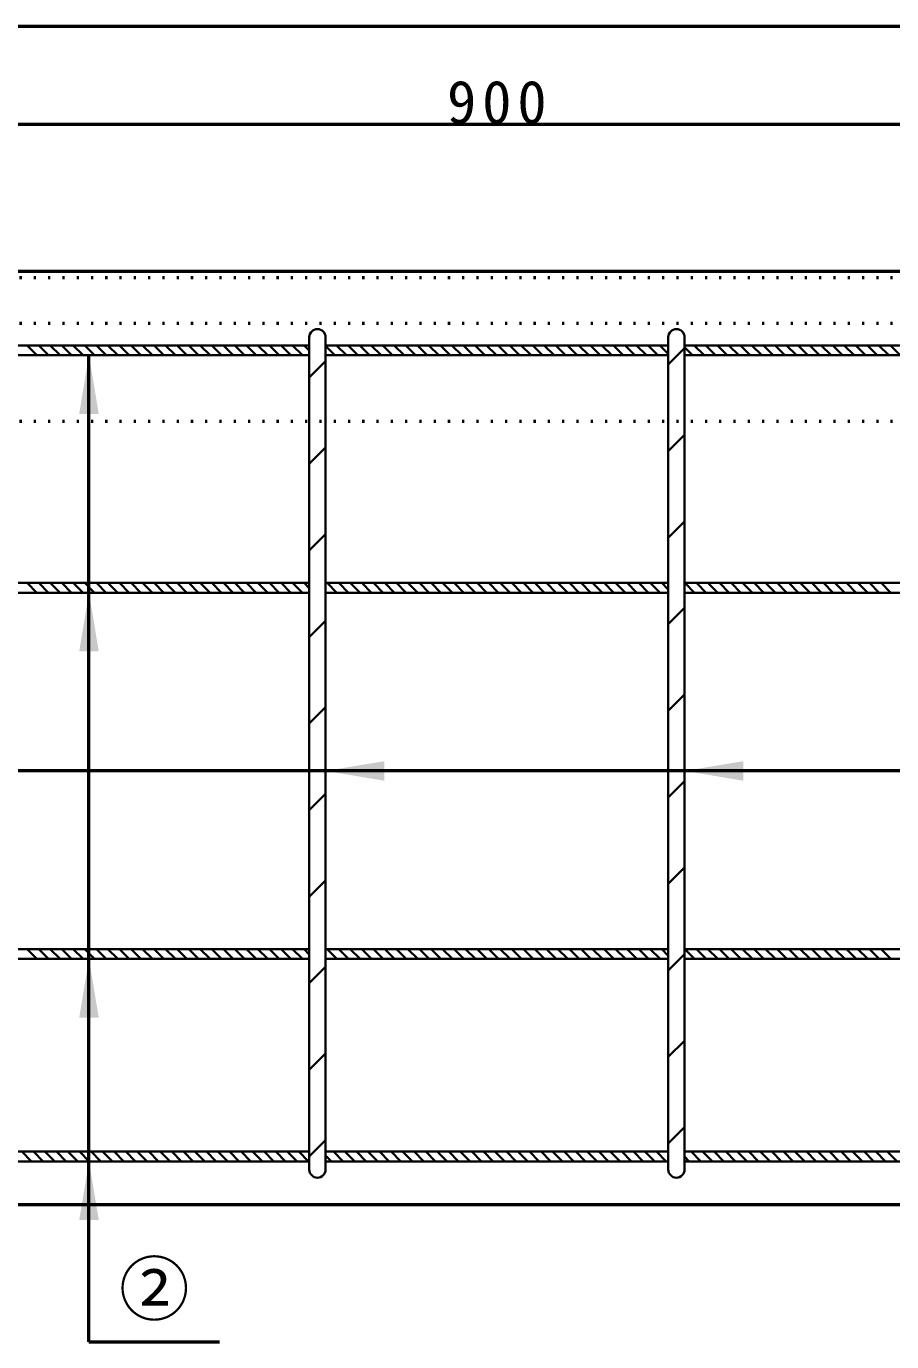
# Model space of a CAD drawing. Units: millimetres, scale not verified. Extents: x -2102 to 2102, y -1485 to 1485.
# Drawn here: x 1043 to 1574, y -560 to 246 of the extents above; entities that cross this region are included whole.
import ezdxf
from ezdxf.enums import TextEntityAlignment as Align

# ---------------------------------------------------------------- set-up
doc = ezdxf.new("R2010")
doc.units = ezdxf.units.MM
doc.header["$LTSCALE"] = 5
doc.linetypes.add('DOTTED', pattern=[1.75, 0.25, -1.5])
doc.layers.add('0-0_V-nasSTD', color=7, linetype='Continuous', lineweight=35)
doc.layers.add('0-1_0', color=7, linetype='Continuous', lineweight=50)
doc.styles.add('ＭＳ ゴシック', font='')
doc.styles.get('ＭＳ ゴシック').set_extended_font_data('MS Gothic')

msp = doc.modelspace()

# ---------------------------------------------------------------- linework, layer by layer
at = {"layer": '0-0_V-nasSTD'}
for p, q in [((946.85, 50.88), (1216.85, 50.88)), ((1043.966, 50.88), (1049.966, 44.88)), ((1051.037, 50.88), (1057.037, 44.88)), ((1058.108, 50.88), (1064.108, 44.88)), ((1065.179, 50.88), (1071.179, 44.88)), ((1072.25, 50.88), (1078.25, 44.88)), ((1079.321, 50.88), (1085.321, 44.88)), ((1086.392, 50.88), (1092.392, 44.88)), ((1093.463, 50.88), (1099.463, 44.88)), ((1100.534, 50.88), (1106.534, 44.88)), ((1107.605, 50.88), (1113.605, 44.88)), ((1114.677, 50.88), (1120.677, 44.88)), ((1121.748, 50.88), (1127.748, 44.88)), ((1128.819, 50.88), (1134.819, 44.88)), ((1135.89, 50.88), (1141.89, 44.88)), ((1142.961, 50.88), (1148.961, 44.88)), ((1150.032, 50.88), (1156.032, 44.88)), ((1157.103, 50.88), (1163.103, 44.88)), ((1164.174, 50.88), (1170.174, 44.88)), ((1171.245, 50.88), (1177.245, 44.88)), ((1178.316, 50.88), (1184.316, 44.88)), ((1185.387, 50.88), (1191.387, 44.88)), ((1192.458, 50.88), (1198.458, 44.88)), ((1199.529, 50.88), (1205.529, 44.88)), ((1206.6, 50.88), (1212.6, 44.88)), ((1213.671, 50.88), (1216.85, 47.702)), ((1216.85, -454.12), (1216.85, 55.88)), ((1226.85, 55.88), (1226.85, -454.12)), ((1226.85, 50.88), (1436.85, 50.88)), ((1226.85, 50.544), (1232.514, 44.88)), ((1233.585, 50.88), (1239.585, 44.88)), ((1240.656, 50.88), (1246.656, 44.88)), ((1247.727, 50.88), (1253.727, 44.88)), ((1254.798, 50.88), (1260.798, 44.88)), ((1261.87, 50.88), (1267.87, 44.88)), ((1268.941, 50.88), (1274.941, 44.88)), ((1276.012, 50.88), (1282.012, 44.88)), ((1283.083, 50.88), (1289.083, 44.88)), ((1290.154, 50.88), (1296.154, 44.88)), ((1297.225, 50.88), (1303.225, 44.88)), ((1304.296, 50.88), (1310.296, 44.88)), ((1311.367, 50.88), (1317.367, 44.88)), ((1318.438, 50.88), (1324.438, 44.88)), ((1325.509, 50.88), (1331.509, 44.88)), ((1332.58, 50.88), (1338.58, 44.88)), ((1339.651, 50.88), (1345.651, 44.88)), ((1346.722, 50.88), (1352.722, 44.88)), ((1353.793, 50.88), (1359.793, 44.88)), ((1360.864, 50.88), (1366.864, 44.88)), ((1367.936, 50.88), (1373.936, 44.88)), ((1375.007, 50.88), (1381.007, 44.88)), ((1382.078, 50.88), (1388.078, 44.88)), ((1389.149, 50.88), (1395.149, 44.88)), ((1396.22, 50.88), (1402.22, 44.88)), ((1403.291, 50.88), (1409.291, 44.88)), ((1410.362, 50.88), (1416.362, 44.88)), ((1417.433, 50.88), (1423.433, 44.88)), ((1424.504, 50.88), (1430.504, 44.88)), ((1431.575, 50.88), (1436.85, 45.605)), ((1436.85, -454.12), (1436.85, 55.88)), ((1436.85, 39.096), (1446.85, 49.096)), ((1446.85, 55.88), (1446.85, -454.12)), ((1446.85, 50.88), (1651.85, 50.88)), ((1446.85, 49.747), (1451.717, 44.88)), ((1452.788, 50.88), (1458.788, 44.88)), ((1459.859, 50.88), (1465.859, 44.88)), ((1466.931, 50.88), (1472.931, 44.88)), ((1474.002, 50.88), (1480.002, 44.88)), ((1481.073, 50.88), (1487.073, 44.88)), ((1488.144, 50.88), (1494.144, 44.88)), ((1495.215, 50.88), (1501.215, 44.88)), ((1502.286, 50.88), (1508.286, 44.88)), ((1509.357, 50.88), (1515.357, 44.88)), ((1516.428, 50.88), (1522.428, 44.88)), ((1523.499, 50.88), (1529.499, 44.88)), ((1530.57, 50.88), (1536.57, 44.88)), ((1537.641, 50.88), (1543.641, 44.88)), ((1544.712, 50.88), (1550.712, 44.88)), ((1551.783, 50.88), (1557.783, 44.88)), ((1558.854, 50.88), (1564.854, 44.88)), ((1565.925, 50.88), (1571.925, 44.88)), ((1572.997, 50.88), (1578.997, 44.88)), ((946.85, 44.88), (1216.85, 44.88)), ((1216.85, 31.228), (1226.85, 41.228)), ((1436.85, 44.88), (1226.85, 44.88)), ((1446.85, 44.88), (1651.85, 44.88)), ((1436.85, -13.937), (1446.85, -3.937)), ((1216.85, -21.805), (1226.85, -11.805)), ((1436.85, -66.97), (1446.85, -56.97)), ((1216.85, -74.838), (1226.85, -64.838)), ((946.85, -94.674), (1216.85, -94.674)), ((1043.966, -94.674), (1049.966, -100.674)), ((1051.037, -94.674), (1057.037, -100.674)), ((1058.108, -94.674), (1064.108, -100.674)), ((1065.179, -94.674), (1071.179, -100.674)), ((1072.25, -94.674), (1078.25, -100.674)), ((1079.321, -94.674), (1085.321, -100.674)), ((1086.392, -94.674), (1092.392, -100.674)), ((1093.463, -94.674), (1099.463, -100.674)), ((1100.534, -94.674), (1106.534, -100.674)), ((1107.605, -94.674), (1113.605, -100.674)), ((1114.677, -94.674), (1120.677, -100.674)), ((1121.748, -94.674), (1127.748, -100.674)), ((1128.819, -94.674), (1134.819, -100.674)), ((1135.89, -94.674), (1141.89, -100.674)), ((1142.961, -94.674), (1148.961, -100.674)), ((1150.032, -94.674), (1156.032, -100.674)), ((1157.103, -94.674), (1163.103, -100.674)), ((1164.174, -94.674), (1170.174, -100.674)), ((1171.245, -94.674), (1177.245, -100.674)), ((1178.316, -94.674), (1184.316, -100.674)), ((1185.387, -94.674), (1191.387, -100.674)), ((1192.458, -94.674), (1198.458, -100.674)), ((1199.529, -94.674), (1205.529, -100.674)), ((1206.6, -94.674), (1212.6, -100.674)), ((1213.671, -94.674), (1216.85, -97.853)), ((1226.85, -94.674), (1436.85, -94.674)), ((1227.814, -94.674), (1233.814, -100.674)), ((1234.885, -94.674), (1240.885, -100.674)), ((1241.956, -94.674), (1247.956, -100.674)), ((1249.027, -94.674), (1255.027, -100.674)), ((1256.098, -94.674), (1262.098, -100.674)), ((1263.169, -94.674), (1269.169, -100.674)), ((1270.24, -94.674), (1276.24, -100.674)), ((1277.311, -94.674), (1283.311, -100.674)), ((1284.382, -94.674), (1290.382, -100.674)), ((1291.453, -94.674), (1297.453, -100.674)), ((1298.524, -94.674), (1304.524, -100.674)), ((1305.595, -94.674), (1311.595, -100.674)), ((1312.666, -94.674), (1318.666, -100.674)), ((1319.738, -94.674), (1325.738, -100.674)), ((1326.809, -94.674), (1332.809, -100.674)), ((1333.88, -94.674), (1339.88, -100.674)), ((1340.951, -94.674), (1346.951, -100.674)), ((1348.022, -94.674), (1354.022, -100.674)), ((1355.093, -94.674), (1361.093, -100.674)), ((1362.164, -94.674), (1368.164, -100.674)), ((1369.235, -94.674), (1375.235, -100.674)), ((1376.306, -94.674), (1382.306, -100.674)), ((1383.377, -94.674), (1389.377, -100.674)), ((1390.448, -94.674), (1396.448, -100.674)), ((1397.519, -94.674), (1403.519, -100.674)), ((1404.59, -94.674), (1410.59, -100.674)), ((1411.661, -94.674), (1417.661, -100.674)), ((1418.732, -94.674), (1424.732, -100.674)), ((1425.804, -94.674), (1431.804, -100.674)), ((1432.875, -94.674), (1436.85, -98.65)), ((1446.85, -94.674), (1651.85, -94.674)), ((1447.017, -94.674), (1453.017, -100.674)), ((1454.088, -94.674), (1460.088, -100.674)), ((1461.159, -94.674), (1467.159, -100.674)), ((1468.23, -94.674), (1474.23, -100.674)), ((1475.301, -94.674), (1481.301, -100.674)), ((1482.372, -94.674), (1488.372, -100.674)), ((1489.443, -94.674), (1495.443, -100.674)), ((1496.514, -94.674), (1502.514, -100.674)), ((1503.585, -94.674), (1509.585, -100.674)), ((1510.656, -94.674), (1516.656, -100.674)), ((1517.727, -94.674), (1523.727, -100.674)), ((1524.798, -94.674), (1530.798, -100.674)), ((1531.87, -94.674), (1537.87, -100.674)), ((1538.941, -94.674), (1544.941, -100.674)), ((1546.012, -94.674), (1552.012, -100.674)), ((1553.083, -94.674), (1559.083, -100.674)), ((1560.154, -94.674), (1566.154, -100.674)), ((1567.225, -94.674), (1573.225, -100.674)), ((946.85, -100.674), (1216.85, -100.674)), ((1436.85, -100.674), (1226.85, -100.674)), ((1446.85, -100.674), (1651.85, -100.674)), ((1436.85, -120.003), (1446.85, -110.003)), ((1216.85, -127.871), (1226.85, -117.871)), ((1436.85, -173.036), (1446.85, -163.036)), ((1216.85, -180.904), (1226.85, -170.904)), ((1436.85, -226.069), (1446.85, -216.069)), ((1216.85, -233.937), (1226.85, -223.937)), ((1436.85, -279.102), (1446.85, -269.102)), ((1216.85, -286.97), (1226.85, -276.97)), ((946.85, -319.12), (1216.85, -319.12)), ((1043.966, -319.12), (1049.966, -325.12)), ((1051.037, -319.12), (1057.037, -325.12)), ((1058.108, -319.12), (1064.108, -325.12)), ((1065.179, -319.12), (1071.179, -325.12)), ((1072.25, -319.12), (1078.25, -325.12)), ((1079.321, -319.12), (1085.321, -325.12)), ((1086.392, -319.12), (1092.392, -325.12)), ((1093.463, -319.12), (1099.463, -325.12)), ((1100.534, -319.12), (1106.534, -325.12)), ((1107.605, -319.12), (1113.605, -325.12)), ((1114.677, -319.12), (1120.677, -325.12)), ((1121.748, -319.12), (1127.748, -325.12)), ((1128.819, -319.12), (1134.819, -325.12)), ((1135.89, -319.12), (1141.89, -325.12)), ((1142.961, -319.12), (1148.961, -325.12)), ((1150.032, -319.12), (1156.032, -325.12)), ((1157.103, -319.12), (1163.103, -325.12)), ((1164.174, -319.12), (1170.174, -325.12)), ((1171.245, -319.12), (1177.245, -325.12)), ((1178.316, -319.12), (1184.316, -325.12)), ((1185.387, -319.12), (1191.387, -325.12)), ((1192.458, -319.12), (1198.458, -325.12)), ((1199.529, -319.12), (1205.529, -325.12)), ((1206.6, -319.12), (1212.6, -325.12)), ((1213.671, -319.12), (1216.85, -322.298)), ((1226.85, -319.12), (1436.85, -319.12)), ((1227.814, -319.12), (1233.814, -325.12)), ((1234.885, -319.12), (1240.885, -325.12)), ((1241.956, -319.12), (1247.956, -325.12)), ((1249.027, -319.12), (1255.027, -325.12)), ((1256.098, -319.12), (1262.098, -325.12)), ((1263.169, -319.12), (1269.169, -325.12)), ((1270.24, -319.12), (1276.24, -325.12)), ((1277.311, -319.12), (1283.311, -325.12)), ((1284.382, -319.12), (1290.382, -325.12)), ((1291.453, -319.12), (1297.453, -325.12)), ((1298.524, -319.12), (1304.524, -325.12)), ((1305.595, -319.12), (1311.595, -325.12)), ((1312.666, -319.12), (1318.666, -325.12)), ((1319.738, -319.12), (1325.738, -325.12)), ((1326.809, -319.12), (1332.809, -325.12)), ((1333.88, -319.12), (1339.88, -325.12)), ((1340.951, -319.12), (1346.951, -325.12)), ((1348.022, -319.12), (1354.022, -325.12)), ((1355.093, -319.12), (1361.093, -325.12)), ((1362.164, -319.12), (1368.164, -325.12)), ((1369.235, -319.12), (1375.235, -325.12)), ((1376.306, -319.12), (1382.306, -325.12)), ((1383.377, -319.12), (1389.377, -325.12)), ((1390.448, -319.12), (1396.448, -325.12)), ((1397.519, -319.12), (1403.519, -325.12)), ((1404.59, -319.12), (1410.59, -325.12)), ((1411.661, -319.12), (1417.661, -325.12)), ((1418.732, -319.12), (1424.732, -325.12)), ((1425.804, -319.12), (1431.804, -325.12)), ((1432.875, -319.12), (1436.85, -323.095)), ((1436.85, -332.135), (1446.85, -322.135)), ((1446.85, -319.12), (1651.85, -319.12)), ((1447.017, -319.12), (1453.017, -325.12)), ((1454.088, -319.12), (1460.088, -325.12)), ((1461.159, -319.12), (1467.159, -325.12)), ((1468.23, -319.12), (1474.23, -325.12)), ((1475.301, -319.12), (1481.301, -325.12)), ((1482.372, -319.12), (1488.372, -325.12)), ((1489.443, -319.12), (1495.443, -325.12)), ((1496.514, -319.12), (1502.514, -325.12)), ((1503.585, -319.12), (1509.585, -325.12)), ((1510.656, -319.12), (1516.656, -325.12)), ((1517.727, -319.12), (1523.727, -325.12)), ((1524.798, -319.12), (1530.798, -325.12)), ((1531.87, -319.12), (1537.87, -325.12)), ((1538.941, -319.12), (1544.941, -325.12)), ((1546.012, -319.12), (1552.012, -325.12)), ((1553.083, -319.12), (1559.083, -325.12)), ((1560.154, -319.12), (1566.154, -325.12)), ((1567.225, -319.12), (1573.225, -325.12)), ((946.85, -325.12), (1216.85, -325.12)), ((1216.85, -340.003), (1226.85, -330.003)), ((1436.85, -325.12), (1226.85, -325.12)), ((1446.85, -325.12), (1651.85, -325.12)), ((1436.85, -385.168), (1446.85, -375.168)), ((1216.85, -393.036), (1226.85, -383.036)), ((1436.85, -438.201), (1446.85, -428.201)), ((946.85, -443.12), (1216.85, -443.12)), ((1040.687, -443.12), (1046.687, -449.12)), ((1047.758, -443.12), (1053.758, -449.12)), ((1054.829, -443.12), (1060.829, -449.12)), ((1061.9, -443.12), (1067.9, -449.12)), ((1068.971, -443.12), (1074.971, -449.12)), ((1076.042, -443.12), (1082.042, -449.12)), ((1083.113, -443.12), (1089.113, -449.12)), ((1090.184, -443.12), (1096.184, -449.12)), ((1097.255, -443.12), (1103.255, -449.12)), ((1104.326, -443.12), (1110.326, -449.12)), ((1111.397, -443.12), (1117.397, -449.12)), ((1118.468, -443.12), (1124.468, -449.12)), ((1125.539, -443.12), (1131.539, -449.12)), ((1132.611, -443.12), (1138.611, -449.12)), ((1139.682, -443.12), (1145.682, -449.12)), ((1146.753, -443.12), (1152.753, -449.12)), ((1153.824, -443.12), (1159.824, -449.12)), ((1160.895, -443.12), (1166.895, -449.12)), ((1167.966, -443.12), (1173.966, -449.12)), ((1175.037, -443.12), (1181.037, -449.12)), ((1182.108, -443.12), (1188.108, -449.12)), ((1189.179, -443.12), (1195.179, -449.12)), ((1196.25, -443.12), (1202.25, -449.12)), ((1203.321, -443.12), (1209.321, -449.12)), ((1210.392, -443.12), (1216.392, -449.12)), ((1216.85, -446.069), (1226.85, -436.069)), ((1226.85, -443.12), (1436.85, -443.12)), ((1231.605, -443.12), (1237.605, -449.12)), ((1238.677, -443.12), (1244.677, -449.12)), ((1245.748, -443.12), (1251.748, -449.12)), ((1252.819, -443.12), (1258.819, -449.12)), ((1259.89, -443.12), (1265.89, -449.12)), ((1266.961, -443.12), (1272.961, -449.12)), ((1274.032, -443.12), (1280.032, -449.12)), ((1281.103, -443.12), (1287.103, -449.12)), ((1288.174, -443.12), (1294.174, -449.12)), ((1295.245, -443.12), (1301.245, -449.12)), ((1302.316, -443.12), (1308.316, -449.12)), ((1309.387, -443.12), (1315.387, -449.12)), ((1316.458, -443.12), (1322.458, -449.12)), ((1323.529, -443.12), (1329.529, -449.12)), ((1330.6, -443.12), (1336.6, -449.12)), ((1337.671, -443.12), (1343.671, -449.12)), ((1344.743, -443.12), (1350.743, -449.12)), ((1351.814, -443.12), (1357.814, -449.12)), ((1358.885, -443.12), (1364.885, -449.12)), ((1365.956, -443.12), (1371.956, -449.12)), ((1373.027, -443.12), (1379.027, -449.12)), ((1380.098, -443.12), (1386.098, -449.12)), ((1387.169, -443.12), (1393.169, -449.12)), ((1394.24, -443.12), (1400.24, -449.12)), ((1401.311, -443.12), (1407.311, -449.12)), ((1408.382, -443.12), (1414.382, -449.12)), ((1415.453, -443.12), (1421.453, -449.12)), ((1422.524, -443.12), (1428.524, -449.12)), ((1429.595, -443.12), (1435.595, -449.12)), ((1436.666, -443.12), (1436.85, -443.304)), ((1446.85, -443.12), (1651.85, -443.12)), ((1450.809, -443.12), (1456.809, -449.12)), ((1457.88, -443.12), (1463.88, -449.12)), ((1464.951, -443.12), (1470.951, -449.12)), ((1472.022, -443.12), (1478.022, -449.12)), ((1479.093, -443.12), (1485.093, -449.12)), ((1486.164, -443.12), (1492.164, -449.12)), ((1493.235, -443.12), (1499.235, -449.12)), ((1500.306, -443.12), (1506.306, -449.12)), ((1507.377, -443.12), (1513.377, -449.12)), ((1514.448, -443.12), (1520.448, -449.12)), ((1521.519, -443.12), (1527.519, -449.12)), ((1528.59, -443.12), (1534.59, -449.12)), ((1535.661, -443.12), (1541.661, -449.12)), ((1542.732, -443.12), (1548.732, -449.12)), ((1549.804, -443.12), (1555.804, -449.12)), ((1556.875, -443.12), (1562.875, -449.12)), ((1563.946, -443.12), (1569.946, -449.12)), ((1571.017, -443.12), (1577.017, -449.12)), ((946.85, -449.12), (1216.85, -449.12)), ((1226.85, -445.436), (1230.534, -449.12)), ((1436.85, -449.12), (1226.85, -449.12)), ((1446.85, -446.232), (1449.738, -449.12)), ((1446.85, -449.12), (1651.85, -449.12))]:
    msp.add_line(p, q, dxfattribs=at)
at = {"layer": '0-0_V-nasSTD', "lineweight": 50}
for p, q in [((1081.85, -559.62), (1081.85, 44.88)), ((1934.85, -209.897), (831.85, -209.897))]:
    msp.add_line(p, q, dxfattribs=at)
at = {"layer": '0-0_V-nasSTD'}
for centre, start, end in [((1221.85, 55.88), 0, 180), ((1441.85, 55.88), 0, 180), ((1221.85, -454.12), 180, 0), ((1441.85, -454.12), 180, 0)]:
    msp.add_arc(centre, 5, start, end, dxfattribs=at)
for points in [[(1075.85, 8.88), (1081.85, 44.88), (1087.85, 8.88)], [(1075.85, -136.674), (1081.85, -100.674), (1087.85, -136.674)], [(1226.85, -209.897), (1262.85, -215.897), (1262.85, -203.897)], [(1446.85, -209.897), (1482.85, -215.897), (1482.85, -203.897)], [(1075.85, -361.12), (1081.85, -325.12), (1087.85, -361.12)], [(1075.85, -485.12), (1081.85, -449.12), (1087.85, -485.12)]]:
    msp.add_solid(points, dxfattribs=at)
at = {"layer": '0-1_0'}
for p, q in [((-168.15, 246.38), (1831.85, 246.38)), ((881.85, 186.38), (1781.85, 186.38)), ((-168.15, 96.38), (1831.85, 96.38)), ((-168.15, -475.62), (1831.85, -475.62)), ((1081.85, -559.62), (1161.85, -559.62))]:
    msp.add_line(p, q, dxfattribs=at)
at = {"layer": '0-1_0', "linetype": 'DOTTED'}
for p, q in [((-168.15, 92.38), (1831.85, 92.38)), ((-168.15, 64.38), (1831.85, 64.38)), ((-168.15, 4.38), (1831.85, 4.38))]:
    msp.add_line(p, q, dxfattribs=at)

# ---------------------------------------------------------------- texts
at = {"layer": '0-0_V-nasSTD', "style": 'ＭＳ ゴシック'}
msp.add_text('②', height=31.67, dxfattribs=at).set_placement((1100.25, -552.62), align=Align.BOTTOM_LEFT)
at = {"layer": '0-0_V-nasSTD', "insert": (1301.25, 186.38), "char_height": 26.39, "attachment_point": 7, "style": 'ＭＳ ゴシック'}
msp.add_mtext('\\T1.2;900', dxfattribs=at)

doc.saveas('drawing.dxf')
